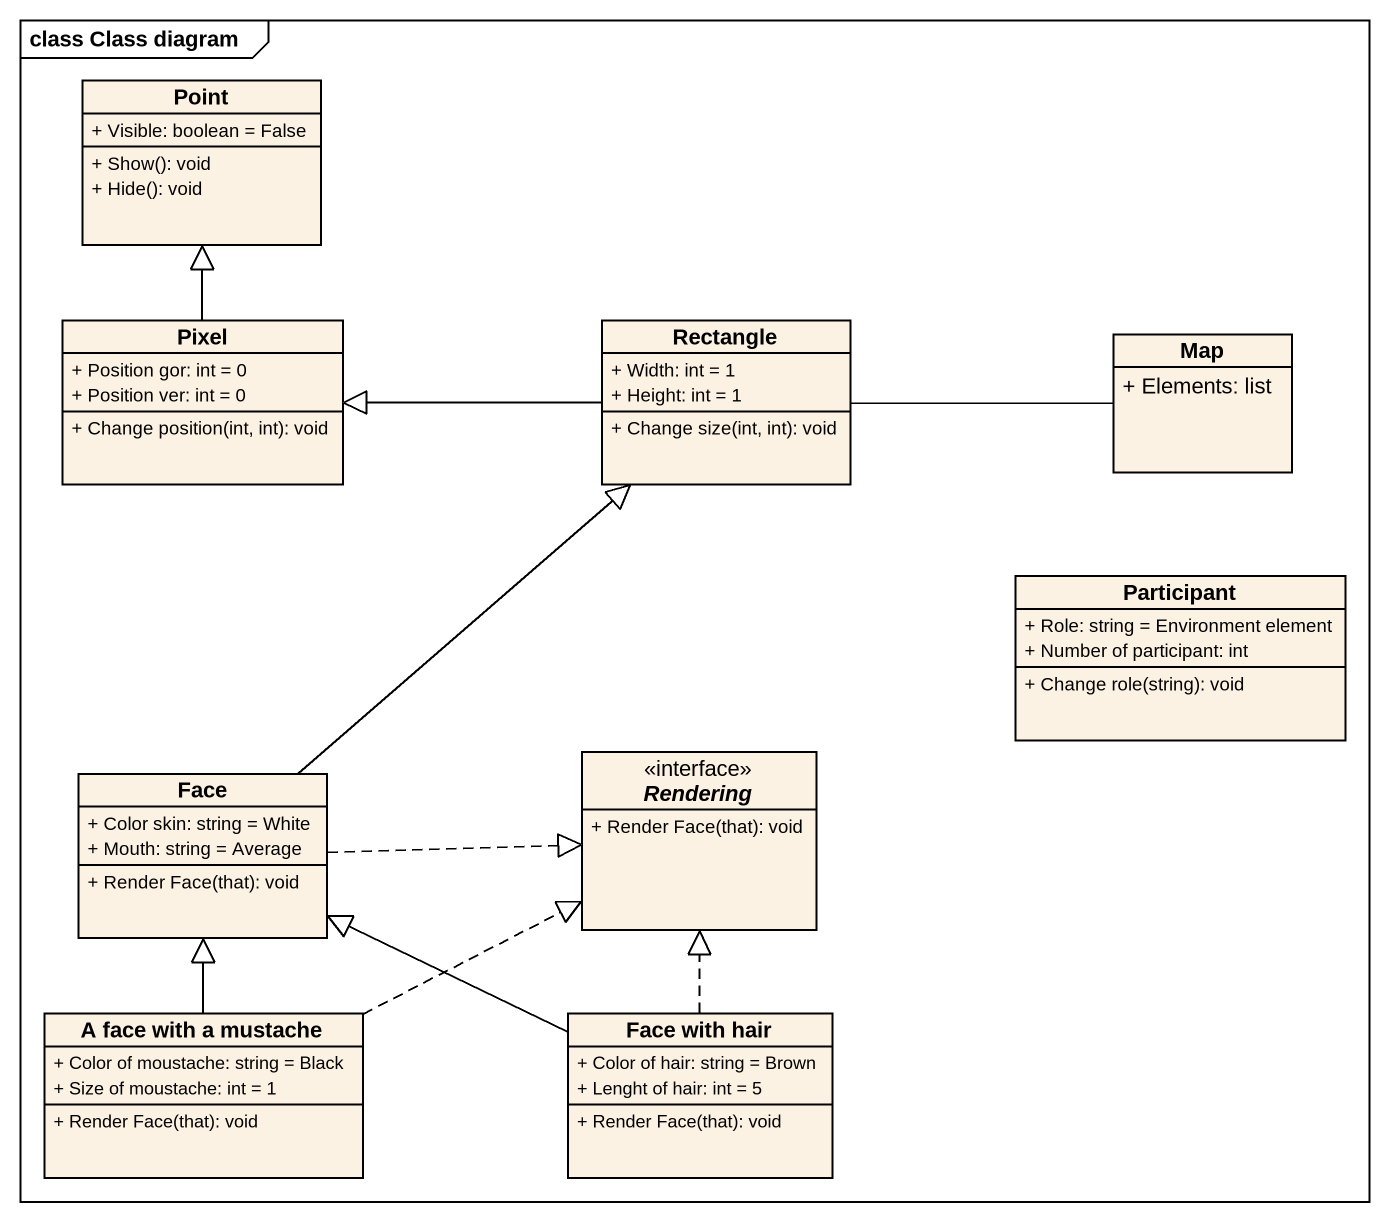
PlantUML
@startuml
mainframe class Class diagram
hide circle
hide empty members
skinparam classAttributeIconSize 0
class Point {
  + Visible: boolean = False
  + Show(): void
  + Hide(): void
}
class Pixel {
  + Position gor: int = 0
  + Position ver: int = 0
  + Change position(int, int): void
}
class "Rectangle" as Rectangle_ {
  + Width: int = 1
  + Height: int = 1
  + Change size(int, int): void
}
class "Map" as Map_ {
  + Elements: list
}
class "Participant" as Participant_ {
  + Role: string = Environment element
  + Number of participant: int
  + Change role(string): void
}
interface Rendering {
  + Render Face(that): void
}
class Face {
  + Color skin: string = White
  + Mouth: string = Average
  + Render Face(that): void
}
class "A face with a mustache" as A_face_with_a_mustache {
  + Color of moustache: string = Black
  + Size of moustache: int = 1
  + Render Face(that): void
}
class "Face with hair" as Face_with_hair {
  + Color of hair: string = Brown
  + Lenght of hair: int = 5
  + Render Face(that): void
}
Pixel -up-|> Point
Rectangle_ -left-|> Pixel
Rectangle_ -right- Map_
Face -up-|> Rectangle_
Face .right.|> Rendering
A_face_with_a_mustache .right.|> Rendering
A_face_with_a_mustache -up-|> Face
Face_with_hair .up.|> Rendering
Face_with_hair -left-|> Face
@enduml
